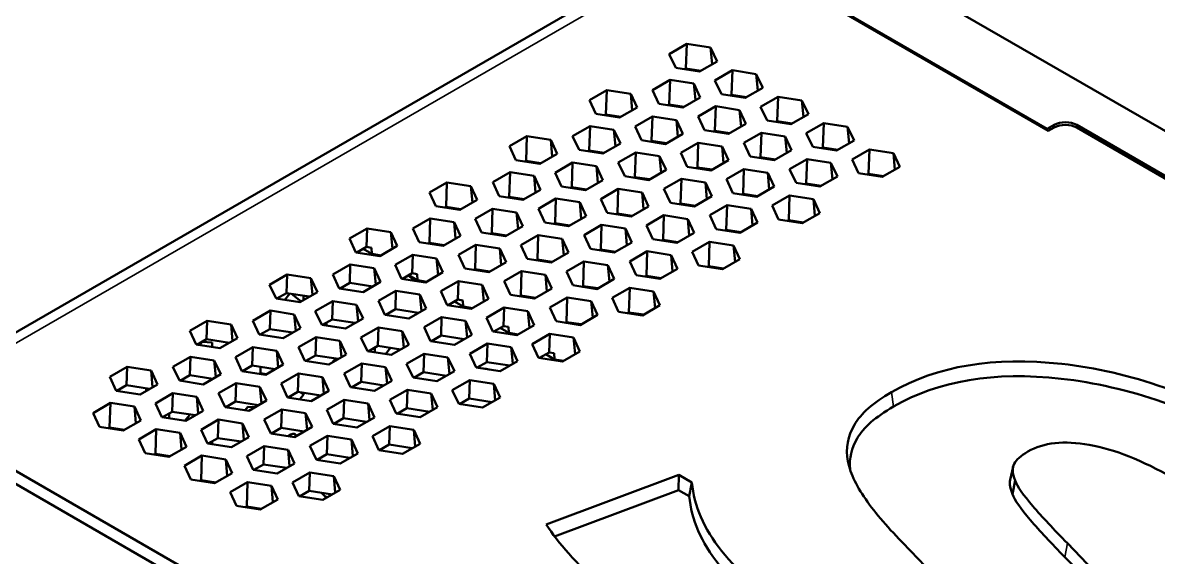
# Model space of a CAD drawing. Header units: millimetres. Extents: x 29 to 1149, y -40 to 354.
# Drawn here: x 285.8 to 356.1, y 276 to 309.1 of the extents above; entities that cross this region are included whole.
import ezdxf

# ---------------------------------------------------------------- set-up
doc = ezdxf.new("R2010")
doc.units = ezdxf.units.MM
doc.header["$LTSCALE"] = 1.2
doc.layers.add('외형선(ISO)', color=7, linetype='Continuous', lineweight=50)
doc.layers.add('좁은 외형선(ISO)', color=7, linetype='Continuous', lineweight=35)

msp = doc.modelspace()

# ---------------------------------------------------------------- linework, layer by layer
at = {"layer": '외형선(ISO)', "color": 7}
for p, q in [((327.9933, 318.8915), (416.3816, 267.8604)), ((324.4577, 316.8502), (349.2065, 302.5615)), ((270.071, 281.1455), (327.6999, 314.4179)), ((349.2769, 302.4389), (328.7, 314.3189)), ((325.8079, 307.199), (326.8898, 307.8237)), ((326.8898, 307.8237), (326.8375, 306.3033)), ((326.8898, 307.8237), (328.3677, 307.595)), ((328.3677, 307.595), (328.7637, 306.7418)), ((328.3677, 307.595), (328.4623, 306.5678)), ((326.2039, 306.3458), (325.8079, 307.199)), ((328.7637, 306.7418), (327.6818, 306.1172)), ((327.6818, 306.1172), (326.2039, 306.3458)), ((326.8375, 306.3033), (326.7616, 306.2595)), ((327.7577, 306.161), (326.8375, 306.3033)), ((328.6364, 305.566), (329.7182, 306.1907)), ((329.7182, 306.1907), (329.666, 304.6704)), ((329.7182, 306.1907), (331.1961, 305.962)), ((331.1961, 305.962), (331.5921, 305.1088)), ((331.1961, 305.962), (331.2908, 304.9348)), ((324.7727, 304.9683), (325.8546, 305.5929)), ((325.8546, 305.5929), (325.8023, 304.0726)), ((325.8546, 305.5929), (327.3324, 305.3643)), ((327.3324, 305.3643), (327.7284, 304.5111)), ((327.3324, 305.3643), (327.4271, 304.3371)), ((329.0324, 304.7128), (328.6364, 305.566)), ((320.8582, 304.3413), (321.9401, 304.9659)), ((321.9401, 304.9659), (321.8878, 303.4456)), ((321.9401, 304.9659), (323.418, 304.7373)), ((323.418, 304.7373), (323.814, 303.884)), ((323.418, 304.7373), (323.5126, 303.71)), ((325.1687, 304.1151), (324.7727, 304.9683)), ((327.7284, 304.5111), (326.6466, 303.8864)), ((330.5103, 304.4842), (329.0324, 304.7128)), ((329.666, 304.6704), (329.59, 304.6265)), ((330.5862, 304.528), (329.666, 304.6704)), ((331.5921, 305.1088), (330.5103, 304.4842)), ((331.4648, 303.9331), (332.5467, 304.5577)), ((332.5467, 304.5577), (332.4944, 303.0374)), ((332.5467, 304.5577), (334.0246, 304.3291)), ((321.2542, 303.488), (320.8582, 304.3413)), ((323.814, 303.884), (322.7321, 303.2594)), ((326.6466, 303.8864), (325.1687, 304.1151)), ((325.8023, 304.0726), (325.7263, 304.0288)), ((326.7225, 303.9303), (325.8023, 304.0726)), ((326.5642, 303.8992), (326.5636, 303.9548)), ((327.6011, 303.3353), (328.683, 303.96)), ((328.683, 303.96), (328.6307, 302.4396)), ((328.683, 303.96), (330.1609, 303.7313)), ((331.8608, 303.0798), (331.4648, 303.9331)), ((334.0246, 304.3291), (334.4206, 303.4758)), ((334.0246, 304.3291), (334.1192, 303.3018)), ((322.7321, 303.2594), (321.2542, 303.488)), ((321.8878, 303.4456), (321.8119, 303.4018)), ((322.808, 303.3032), (321.8878, 303.4456)), ((323.6867, 302.7083), (324.7685, 303.3329)), ((324.7685, 303.3329), (324.7162, 301.8126)), ((324.7685, 303.3329), (326.2464, 303.1043)), ((326.2464, 303.1043), (326.6424, 302.251)), ((326.2464, 303.1043), (326.3411, 302.0771)), ((327.9971, 302.4821), (327.6011, 303.3353)), ((330.1609, 303.7313), (330.5569, 302.8781)), ((330.1609, 303.7313), (330.2555, 302.7041)), ((333.3387, 302.8512), (331.8608, 303.0798)), ((334.4206, 303.4758), (333.3387, 302.8512)), ((319.823, 302.1106), (320.9048, 302.7352)), ((320.9048, 302.7352), (320.8525, 301.2149)), ((320.9048, 302.7352), (322.3827, 302.5066)), ((322.3827, 302.5066), (322.7787, 301.6533)), ((322.3827, 302.5066), (322.4774, 301.4793)), ((324.0827, 301.855), (323.6867, 302.7083)), ((329.475, 302.2535), (327.9971, 302.4821)), ((328.6307, 302.4396), (328.5548, 302.3958)), ((329.5509, 302.2973), (328.6307, 302.4396)), ((330.5569, 302.8781), (329.475, 302.2535)), ((332.4944, 303.0374), (332.4185, 302.9935)), ((333.4146, 302.895), (332.4944, 303.0374)), ((334.2933, 302.3001), (335.3751, 302.9247)), ((335.3751, 302.9247), (335.3228, 301.4044)), ((335.3751, 302.9247), (336.853, 302.6961)), ((336.853, 302.6961), (337.249, 301.8428)), ((336.853, 302.6961), (336.9477, 301.6688)), ((349.6307, 302.8065), (349.2065, 302.5615)), ((349.2065, 302.4796), (349.2065, 302.5615)), ((349.2769, 302.4389), (349.6304, 302.643)), ((351.0446, 302.643), (388.3801, 281.0876)), ((388.5216, 281.1693), (351.0449, 302.8065)), ((315.9085, 301.4835), (316.9904, 302.1081)), ((316.9904, 302.1081), (316.9381, 300.5878)), ((316.9904, 302.1081), (318.4682, 301.8795)), ((318.4682, 301.8795), (318.8642, 301.0263)), ((318.4682, 301.8795), (318.5629, 300.8523)), ((320.219, 301.2573), (319.823, 302.1106)), ((325.5605, 301.6264), (324.0827, 301.855)), ((324.7162, 301.8126), (324.6403, 301.7688)), ((325.6364, 301.6702), (324.7162, 301.8126)), ((325.2019, 301.6819), (325.2014, 301.7375)), ((326.6424, 302.251), (325.5605, 301.6264)), ((326.5151, 301.0753), (327.597, 301.6999)), ((327.597, 301.6999), (327.5447, 300.1796)), ((327.597, 301.6999), (329.0748, 301.4713)), ((330.4296, 301.7023), (331.5114, 302.327)), ((330.8256, 300.8491), (330.4296, 301.7023)), ((331.5114, 302.327), (331.4591, 300.8067)), ((331.5114, 302.327), (332.9893, 302.0983)), ((332.9893, 302.0983), (333.3853, 301.2451)), ((332.9893, 302.0983), (333.084, 301.0711)), ((334.6893, 301.4468), (334.2933, 302.3001)), ((337.249, 301.8428), (336.1671, 301.2182)), ((316.3045, 300.6303), (315.9085, 301.4835)), ((318.8642, 301.0263), (317.7824, 300.4017)), ((321.6968, 301.0287), (320.219, 301.2573)), ((320.8525, 301.2149), (320.7766, 301.171)), ((321.7727, 301.0725), (320.8525, 301.2149)), ((322.7787, 301.6533), (321.6968, 301.0287)), ((322.6514, 300.4776), (323.7333, 301.1022)), ((323.7333, 301.1022), (323.681, 299.5819)), ((323.7333, 301.1022), (325.2111, 300.8736)), ((326.9111, 300.2221), (326.5151, 301.0753)), ((329.0748, 301.4713), (329.4708, 300.6181)), ((329.0748, 301.4713), (329.1695, 300.4441)), ((333.3853, 301.2451), (332.3034, 300.6205)), ((336.1671, 301.2182), (334.6893, 301.4468)), ((335.3228, 301.4044), (335.2469, 301.3606)), ((336.243, 301.262), (335.3228, 301.4044)), ((337.1217, 300.6671), (338.2036, 301.2917)), ((338.2036, 301.2917), (338.1513, 299.7714)), ((338.2036, 301.2917), (339.6814, 301.0631)), ((339.6814, 301.0631), (340.0774, 300.2098)), ((339.6814, 301.0631), (339.7761, 300.0359)), ((317.7824, 300.4017), (316.3045, 300.6303)), ((316.9381, 300.5878), (316.8622, 300.544)), ((317.8583, 300.4455), (316.9381, 300.5878)), ((317.3075, 300.5307), (317.3075, 300.4751)), ((318.7369, 299.8505), (319.8188, 300.4752)), ((319.8188, 300.4752), (319.7665, 298.9548)), ((319.8188, 300.4752), (321.2967, 300.2465)), ((323.0474, 299.6243), (322.6514, 300.4776)), ((325.2111, 300.8736), (325.6071, 300.0203)), ((325.2111, 300.8736), (325.3058, 299.8463)), ((329.4708, 300.6181), (328.389, 299.9934)), ((332.3034, 300.6205), (330.8256, 300.8491)), ((331.4591, 300.8067), (331.3832, 300.7628)), ((332.3793, 300.6643), (331.4591, 300.8067)), ((332.2151, 300.6341), (332.2157, 300.6896)), ((333.258, 300.0694), (334.3399, 300.694)), ((334.3399, 300.694), (334.2876, 299.1737)), ((334.3399, 300.694), (335.8177, 300.4654)), ((335.8177, 300.4654), (336.2137, 299.6121)), ((335.8177, 300.4654), (335.9124, 299.4381)), ((337.5177, 299.8138), (337.1217, 300.6671)), ((314.8732, 299.2528), (315.9551, 299.8774)), ((315.9551, 299.8774), (315.9028, 298.3571)), ((315.9551, 299.8774), (317.433, 299.6488)), ((317.433, 299.6488), (317.829, 298.7956)), ((317.433, 299.6488), (317.5276, 298.6216)), ((319.1329, 298.9973), (318.7369, 299.8505)), ((321.2967, 300.2465), (321.6927, 299.3933)), ((321.2967, 300.2465), (321.3913, 299.2193)), ((324.5253, 299.3957), (323.0474, 299.6243)), ((323.681, 299.5819), (323.6051, 299.5381)), ((324.6012, 299.4395), (323.681, 299.5819)), ((325.6071, 300.0203), (324.5253, 299.3957)), ((328.389, 299.9934), (326.9111, 300.2221)), ((327.5447, 300.1796), (327.4688, 300.1358)), ((328.4649, 300.0373), (327.5447, 300.1796)), ((329.3435, 299.4423), (330.4254, 300.0669)), ((330.4254, 300.0669), (330.3731, 298.5466)), ((330.4254, 300.0669), (331.9033, 299.8383)), ((331.9033, 299.8383), (332.2993, 298.9851)), ((331.9033, 299.8383), (331.9979, 298.8111)), ((333.654, 299.2161), (333.258, 300.0694)), ((336.2137, 299.6121), (335.1319, 298.9875)), ((338.9956, 299.5852), (337.5177, 299.8138)), ((338.1513, 299.7714), (338.0754, 299.7276)), ((339.0715, 299.629), (338.1513, 299.7714)), ((340.0774, 300.2098), (338.9956, 299.5852)), ((310.9588, 298.6258), (312.0406, 299.2504)), ((312.0406, 299.2504), (311.9883, 297.7301)), ((312.0406, 299.2504), (313.5185, 299.0218)), ((313.5185, 299.0218), (313.9145, 298.1685)), ((313.5185, 299.0218), (313.6132, 297.9945)), ((315.2692, 298.3996), (314.8732, 299.2528)), ((320.6108, 298.7687), (319.1329, 298.9973)), ((319.7665, 298.9548), (319.6906, 298.911)), ((320.6867, 298.8125), (319.7665, 298.9548)), ((320.2935, 298.8177), (320.2935, 298.8733)), ((320.2935, 298.8615), (320.663, 298.7988)), ((321.6927, 299.3933), (320.6108, 298.7687)), ((325.4798, 298.8446), (326.5617, 299.4692)), ((326.5617, 299.4692), (326.5094, 297.9489)), ((326.5617, 299.4692), (328.0396, 299.2406)), ((328.0396, 299.2406), (328.4356, 298.3873)), ((328.0396, 299.2406), (328.1342, 298.2134)), ((329.7395, 298.5891), (329.3435, 299.4423)), ((332.2993, 298.9851), (331.2174, 298.3604)), ((335.1319, 298.9875), (333.654, 299.2161)), ((334.2876, 299.1737), (334.2117, 299.1298)), ((335.2078, 299.0313), (334.2876, 299.1737)), ((311.3548, 297.7725), (310.9588, 298.6258)), ((313.9145, 298.1685), (312.8326, 297.5439)), ((316.7471, 298.1709), (315.2692, 298.3996)), ((315.9028, 298.3571), (315.8269, 298.3133)), ((316.823, 298.2148), (315.9028, 298.3571)), ((317.829, 298.7956), (316.7471, 298.1709)), ((317.7017, 297.6198), (318.7835, 298.2444)), ((318.7835, 298.2444), (318.7313, 296.7241)), ((318.7835, 298.2444), (320.2614, 298.0158)), ((320.6318, 298.7808), (320.3968, 298.8018)), ((321.5654, 298.2176), (322.6472, 298.8422)), ((321.9614, 297.3643), (321.5654, 298.2176)), ((322.6472, 298.8422), (322.595, 297.3219)), ((322.6472, 298.8422), (324.1251, 298.6136)), ((324.1251, 298.6136), (324.5211, 297.7603)), ((324.1251, 298.6136), (324.2198, 297.5863)), ((325.8758, 297.9913), (325.4798, 298.8446)), ((328.4356, 298.3873), (327.3537, 297.7627)), ((331.2174, 298.3604), (329.7395, 298.5891)), ((330.3731, 298.5466), (330.2972, 298.5028)), ((331.2933, 298.4043), (330.3731, 298.5466)), ((332.172, 297.8093), (333.2539, 298.434)), ((333.2539, 298.434), (333.2016, 296.9136)), ((333.2539, 298.434), (334.7317, 298.2053)), ((334.7317, 298.2053), (335.1277, 297.3521)), ((334.7317, 298.2053), (334.8264, 297.1781)), ((312.8326, 297.5439), (311.3548, 297.7725)), ((311.9883, 297.7301), (311.9124, 297.6863)), ((312.9086, 297.5877), (311.9883, 297.7301)), ((313.7872, 296.9928), (314.8691, 297.6174)), ((314.8691, 297.6174), (314.8168, 296.0971)), ((314.8691, 297.6174), (316.347, 297.3888)), ((318.0977, 296.7666), (317.7017, 297.6198)), ((320.2614, 298.0158), (320.6574, 297.1626)), ((320.2614, 298.0158), (320.3561, 296.9886)), ((324.5211, 297.7603), (323.4392, 297.1357)), ((327.3537, 297.7627), (325.8758, 297.9913)), ((326.5094, 297.9489), (326.4335, 297.9051)), ((327.4296, 297.8065), (326.5094, 297.9489)), ((326.6286, 297.8749), (326.628, 297.9306)), ((328.3083, 297.2116), (329.3902, 297.8362)), ((329.3902, 297.8362), (329.3379, 296.3159)), ((329.3902, 297.8362), (330.868, 297.6076)), ((330.868, 297.6076), (331.264, 296.7544)), ((330.868, 297.6076), (330.9627, 296.5804)), ((332.568, 296.9561), (332.172, 297.8093)), ((309.9235, 296.3951), (311.0054, 297.0197)), ((311.0054, 297.0197), (310.9531, 295.4994)), ((311.0054, 297.0197), (312.4833, 296.7911)), ((312.4833, 296.7911), (312.8793, 295.9378)), ((312.4833, 296.7911), (312.5779, 295.7638)), ((314.1832, 296.1395), (313.7872, 296.9928)), ((316.347, 297.3888), (316.743, 296.5355)), ((316.347, 297.3888), (316.4416, 296.3616)), ((319.5756, 296.538), (318.0977, 296.7666)), ((320.6574, 297.1626), (319.5756, 296.538)), ((323.4392, 297.1357), (321.9614, 297.3643)), ((322.595, 297.3219), (322.519, 297.278)), ((323.5152, 297.1795), (322.595, 297.3219)), ((322.7785, 297.2935), (322.7388, 297.244)), ((324.3938, 296.5846), (325.4757, 297.2092)), ((325.4757, 297.2092), (325.4234, 295.6889)), ((325.4757, 297.2092), (326.9536, 296.9806)), ((326.9536, 296.9806), (327.3496, 296.1273)), ((326.9536, 296.9806), (327.0482, 295.9533)), ((328.7043, 296.3584), (328.3083, 297.2116)), ((331.264, 296.7544), (330.1822, 296.1297)), ((334.0459, 296.7275), (332.568, 296.9561)), ((333.2016, 296.9136), (333.1256, 296.8698)), ((334.1218, 296.7713), (333.2016, 296.9136)), ((335.1277, 297.3521), (334.0459, 296.7275)), ((306.009, 295.768), (307.0909, 296.3926)), ((307.0909, 296.3926), (307.0517, 295.2524)), ((307.0909, 296.3926), (308.5688, 296.164)), ((308.5688, 296.164), (308.9648, 295.3108)), ((308.5688, 296.164), (308.6634, 295.1368)), ((310.3195, 295.5418), (309.9235, 296.3951)), ((315.6611, 295.9109), (314.1832, 296.1395)), ((314.8168, 296.0971), (314.7409, 296.0533)), ((315.737, 295.9547), (314.8168, 296.0971)), ((316.743, 296.5355), (315.6611, 295.9109)), ((318.7313, 296.7241), (318.6553, 296.6803)), ((319.6515, 296.5818), (318.7313, 296.7241)), ((319.3382, 296.5747), (319.3779, 296.6241)), ((320.5301, 295.9868), (321.612, 296.6115)), ((321.612, 296.6115), (321.5597, 295.0911)), ((321.612, 296.6115), (323.0899, 296.3828)), ((323.0899, 296.3828), (323.4859, 295.5296)), ((323.0899, 296.3828), (323.1845, 295.3556)), ((324.7898, 295.7313), (324.3938, 296.5846)), ((327.3496, 296.1273), (326.2677, 295.5027)), ((330.1822, 296.1297), (328.7043, 296.3584)), ((329.3379, 296.3159), (329.2619, 296.2721)), ((330.2581, 296.1736), (329.3379, 296.3159)), ((306.405, 294.9148), (306.009, 295.768)), ((311.7974, 295.3132), (310.3195, 295.5418)), ((310.9531, 295.4994), (310.8772, 295.4555)), ((311.8733, 295.357), (310.9531, 295.4994)), ((312.8793, 295.9378), (311.7974, 295.3132)), ((312.752, 294.7621), (313.8338, 295.3867)), ((313.8338, 295.3867), (313.7815, 293.8664)), ((313.8338, 295.3867), (315.3117, 295.1581)), ((315.6503, 295.9682), (315.6105, 295.9187)), ((316.6157, 295.3598), (317.6975, 295.9844)), ((317.0117, 294.5066), (316.6157, 295.3598)), ((317.6975, 295.9844), (317.6452, 294.4641)), ((317.6975, 295.9844), (319.1754, 295.7558)), ((319.1754, 295.7558), (319.5714, 294.9026)), ((319.1754, 295.7558), (319.27, 294.7286)), ((320.9261, 295.1336), (320.5301, 295.9868)), ((323.4859, 295.5296), (322.404, 294.905)), ((326.2677, 295.5027), (324.7898, 295.7313)), ((325.4234, 295.6889), (325.3475, 295.6451)), ((326.3436, 295.5465), (325.4234, 295.6889)), ((327.2223, 294.9516), (328.3041, 295.5762)), ((328.3041, 295.5762), (328.2518, 294.0559)), ((328.3041, 295.5762), (329.782, 295.3476)), ((329.782, 295.3476), (330.178, 294.4943)), ((329.782, 295.3476), (329.8767, 294.3204)), ((307.8829, 294.6861), (306.405, 294.9148)), ((306.4538, 294.9072), (307.0517, 295.2524)), ((306.8417, 295.1311), (307.3819, 294.8192)), ((307.0517, 295.2524), (307.3593, 295.2048)), ((307.3593, 295.2048), (307.3819, 294.8192)), ((307.9588, 294.73), (307.3819, 294.8192)), ((307.5657, 294.7352), (307.5657, 294.7908)), ((308.9648, 295.3108), (307.8829, 294.6861)), ((308.8375, 294.135), (309.9194, 294.7597)), ((309.9194, 294.7597), (309.8801, 293.6194)), ((309.9194, 294.7597), (311.3972, 294.531)), ((313.148, 293.9088), (312.752, 294.7621)), ((315.3117, 295.1581), (315.7077, 294.3048)), ((315.3117, 295.1581), (315.4063, 294.1308)), ((319.5714, 294.9026), (318.4895, 294.2779)), ((322.404, 294.905), (320.9261, 295.1336)), ((321.5597, 295.0911), (321.4838, 295.0473)), ((322.4799, 294.9488), (321.5597, 295.0911)), ((322.0035, 294.9669), (322.0794, 295.0107)), ((323.3586, 294.3539), (324.4404, 294.9785)), ((324.4404, 294.9785), (324.3881, 293.4582)), ((324.4404, 294.9785), (325.9183, 294.7499)), ((325.9183, 294.7499), (326.3143, 293.8966)), ((325.9183, 294.7499), (326.013, 293.7226)), ((327.6183, 294.0983), (327.2223, 294.9516)), ((304.9738, 293.5373), (306.0557, 294.1619)), ((306.0557, 294.1619), (306.0164, 293.0217)), ((306.0557, 294.1619), (307.5335, 293.9333)), ((307.5335, 293.9333), (307.9295, 293.0801)), ((307.5335, 293.9333), (307.6282, 292.9061)), ((309.2335, 293.2818), (308.8375, 294.135)), ((311.3972, 294.531), (311.7932, 293.6778)), ((311.3972, 294.531), (311.4919, 293.5038)), ((315.7077, 294.3048), (314.6258, 293.6802)), ((318.4895, 294.2779), (317.0117, 294.5066)), ((317.6452, 294.4641), (317.5693, 294.4203)), ((318.5654, 294.3218), (317.6452, 294.4641)), ((319.4441, 293.7268), (320.526, 294.3514)), ((320.526, 294.3514), (320.4737, 292.8311)), ((320.526, 294.3514), (322.0038, 294.1228)), ((322.0038, 294.1228), (322.3998, 293.2696)), ((322.0038, 294.1228), (322.0985, 293.0956)), ((323.7546, 293.5006), (323.3586, 294.3539)), ((329.0961, 293.8697), (327.6183, 294.0983)), ((328.2518, 294.0559), (328.1759, 294.0121)), ((329.172, 293.9135), (328.2518, 294.0559)), ((330.178, 294.4943), (329.0961, 293.8697)), ((301.0593, 292.9103), (302.1412, 293.5349)), ((302.1412, 293.5349), (302.102, 292.3947)), ((302.1412, 293.5349), (303.6191, 293.3063)), ((303.6191, 293.3063), (304.0151, 292.453)), ((303.6191, 293.3063), (303.7137, 292.279)), ((305.3698, 292.6841), (304.9738, 293.5373)), ((310.7114, 293.0532), (309.2335, 293.2818)), ((309.2823, 293.2742), (309.8801, 293.6194)), ((309.6373, 293.4792), (310.0449, 293.1563)), ((309.6701, 293.4982), (310.2104, 293.1862)), ((309.8801, 293.6194), (310.1877, 293.5718)), ((310.1877, 293.5718), (310.2104, 293.1862)), ((311.7932, 293.6778), (310.7114, 293.0532)), ((314.6258, 293.6802), (313.148, 293.9088)), ((313.7815, 293.8664), (313.7056, 293.8226)), ((314.7017, 293.724), (313.7815, 293.8664)), ((315.5804, 293.1291), (316.6623, 293.7537)), ((316.6623, 293.7537), (316.61, 292.2334)), ((316.6623, 293.7537), (318.1401, 293.5251)), ((318.1401, 293.5251), (318.5361, 292.6718)), ((318.1401, 293.5251), (318.2348, 292.4979)), ((319.8401, 292.8736), (319.4441, 293.7268)), ((322.3998, 293.2696), (321.318, 292.6449)), ((325.2324, 293.272), (323.7546, 293.5006)), ((324.3881, 293.4582), (324.3122, 293.4143)), ((325.3083, 293.3158), (324.3881, 293.4582)), ((326.3143, 293.8966), (325.2324, 293.272)), ((301.4553, 292.057), (301.0593, 292.9103)), ((306.8477, 292.4554), (305.3698, 292.6841)), ((305.4186, 292.6765), (306.0164, 293.0217)), ((305.4317, 292.6841), (305.4248, 292.6755)), ((306.0164, 293.0217), (307.4455, 292.8006)), ((307.9295, 293.0801), (306.8477, 292.4554)), ((307.8022, 291.9043), (308.8841, 292.5289)), ((308.8841, 292.5289), (308.8449, 291.3887)), ((308.8841, 292.5289), (310.362, 292.3003)), ((310.7873, 293.097), (310.2104, 293.1862)), ((310.2365, 293.1822), (310.2365, 293.1266)), ((311.6659, 292.502), (312.7478, 293.1267)), ((312.7478, 293.1267), (312.7086, 291.9864)), ((312.7478, 293.1267), (314.2257, 292.898)), ((314.2257, 292.898), (314.6217, 292.0448)), ((314.2257, 292.898), (314.3203, 291.8708)), ((315.9764, 292.2758), (315.5804, 293.1291)), ((318.5361, 292.6718), (317.4543, 292.0472)), ((321.318, 292.6449), (319.8401, 292.8736)), ((320.4737, 292.8311), (320.3978, 292.7873)), ((321.3939, 292.6888), (320.4737, 292.8311)), ((322.2725, 292.0938), (323.3544, 292.7185)), ((323.3544, 292.7185), (323.3021, 291.1981)), ((323.3544, 292.7185), (324.8323, 292.4898)), ((302.9332, 291.8284), (301.4553, 292.057)), ((301.5041, 292.0495), (302.102, 292.3947)), ((301.9977, 291.9731), (302.3106, 292.3624)), ((302.102, 292.3947), (303.5311, 292.1736)), ((302.413, 292.3465), (303.0106, 291.8731)), ((304.0151, 292.453), (302.9332, 291.8284)), ((303.1654, 292.2301), (303.1654, 291.9625)), ((303.8878, 291.2773), (304.9696, 291.9019)), ((304.9696, 291.9019), (304.9304, 290.7617)), ((304.9696, 291.9019), (306.4475, 291.6733)), ((308.1982, 291.0511), (307.8022, 291.9043)), ((310.362, 292.3003), (310.758, 291.4471)), ((310.362, 292.3003), (310.4566, 291.2731)), ((312.0619, 291.6488), (311.6659, 292.502)), ((312.1107, 291.6413), (312.7086, 291.9864)), ((312.4986, 291.8652), (313.0388, 291.5532)), ((312.7086, 291.9864), (313.0162, 291.9388)), ((313.0162, 291.9388), (313.0388, 291.5532)), ((314.6217, 292.0448), (313.5398, 291.4202)), ((317.4543, 292.0472), (315.9764, 292.2758)), ((316.61, 292.2334), (316.5341, 292.1896)), ((317.5302, 292.091), (316.61, 292.2334)), ((317.0538, 292.1092), (317.1297, 292.153)), ((317.3665, 292.0608), (317.4424, 292.1046)), ((318.4088, 291.4961), (319.4907, 292.1207)), ((319.4907, 292.1207), (319.4384, 290.6004)), ((319.4907, 292.1207), (320.9686, 291.8921)), ((320.9686, 291.8921), (321.3646, 291.0389)), ((320.9686, 291.8921), (321.0632, 290.8649)), ((322.6685, 291.2406), (322.2725, 292.0938)), ((324.8323, 292.4898), (325.2283, 291.6366)), ((324.8323, 292.4898), (324.9269, 291.4626)), ((300.0241, 290.6796), (301.1059, 291.3042)), ((301.1059, 291.3042), (301.0667, 290.1639)), ((301.1059, 291.3042), (302.5838, 291.0756)), ((304.2838, 290.424), (303.8878, 291.2773)), ((306.4475, 291.6733), (306.8435, 290.82)), ((306.4475, 291.6733), (306.5422, 290.646)), ((308.247, 291.0435), (308.8449, 291.3887)), ((308.8449, 291.3887), (310.274, 291.1676)), ((310.758, 291.4471), (309.6761, 290.8224)), ((313.5398, 291.4202), (312.0619, 291.6488)), ((313.6157, 291.464), (313.0388, 291.5532)), ((314.4944, 290.8691), (315.5762, 291.4937)), ((315.5762, 291.4937), (315.537, 290.3535)), ((315.5762, 291.4937), (317.0541, 291.2651)), ((317.0541, 291.2651), (317.4501, 290.4118)), ((317.0541, 291.2651), (317.1488, 290.2378)), ((318.8048, 290.6429), (318.4088, 291.4961)), ((324.1464, 291.012), (322.6685, 291.2406)), ((323.3021, 291.1981), (323.2262, 291.1543)), ((324.2223, 291.0558), (323.3021, 291.1981)), ((325.2283, 291.6366), (324.1464, 291.012)), ((296.1096, 290.0525), (297.1915, 290.6771)), ((297.1915, 290.6771), (297.1523, 289.5369)), ((297.1915, 290.6771), (298.6693, 290.4485)), ((298.6693, 290.4485), (299.0653, 289.5953)), ((298.6693, 290.4485), (298.764, 289.4213)), ((300.4201, 289.8263), (300.0241, 290.6796)), ((302.5838, 291.0756), (302.9798, 290.2223)), ((302.5838, 291.0756), (302.6785, 290.0483)), ((305.7616, 290.1954), (304.2838, 290.424)), ((304.3325, 290.4165), (304.9304, 290.7617)), ((304.5796, 290.5591), (304.5796, 290.3783)), ((304.9304, 290.7617), (306.3595, 290.5406)), ((306.8435, 290.82), (305.7616, 290.1954)), ((309.6761, 290.8224), (308.1982, 291.0511)), ((310.6307, 290.2713), (311.7125, 290.896)), ((311.7125, 290.896), (311.6733, 289.7557)), ((311.7125, 290.896), (313.1904, 290.6673)), ((313.1904, 290.6673), (313.5864, 289.8141)), ((313.1904, 290.6673), (313.2851, 289.6401)), ((314.8904, 290.0158), (314.4944, 290.8691)), ((317.4501, 290.4118), (316.3682, 289.7872)), ((320.2827, 290.4142), (318.8048, 290.6429)), ((319.4384, 290.6004), (319.3625, 290.5566)), ((320.3586, 290.4581), (319.4384, 290.6004)), ((321.3646, 291.0389), (320.2827, 290.4142)), ((296.5056, 289.1993), (296.1096, 290.0525)), ((301.8979, 289.5977), (300.4201, 289.8263)), ((300.4689, 289.8188), (301.0667, 290.1639)), ((301.0667, 290.1639), (302.4958, 289.9429)), ((302.9798, 290.2223), (301.8979, 289.5977)), ((306.7162, 289.6443), (307.7981, 290.2689)), ((307.7981, 290.2689), (307.7589, 289.1287)), ((307.7981, 290.2689), (309.276, 290.0403)), ((309.276, 290.0403), (309.672, 289.187)), ((309.276, 290.0403), (309.3706, 289.0131)), ((311.0267, 289.4181), (310.6307, 290.2713)), ((311.0755, 289.4105), (311.6733, 289.7557)), ((311.6733, 289.7557), (313.1024, 289.5346)), ((313.5864, 289.8141), (312.5045, 289.1895)), ((316.3682, 289.7872), (314.8904, 290.0158)), ((314.9392, 290.0083), (315.537, 290.3535)), ((315.327, 290.2322), (315.8673, 289.9203)), ((315.537, 290.3535), (315.8446, 290.3059)), ((315.8446, 290.3059), (315.8673, 289.9203)), ((316.4442, 289.831), (315.8673, 289.9203)), ((317.3228, 289.2361), (318.4047, 289.8607)), ((318.4047, 289.8607), (318.3655, 288.7205)), ((318.4047, 289.8607), (319.8826, 289.6321)), ((297.9835, 288.9706), (296.5056, 289.1993)), ((296.5544, 289.1917), (297.1523, 289.5369)), ((296.7109, 289.1675), (296.8803, 289.3782)), ((296.8803, 289.3782), (297.5086, 289.3221)), ((297.1523, 289.5369), (298.5813, 289.3158)), ((297.5086, 289.3221), (297.5086, 289.0441)), ((299.0653, 289.5953), (297.9835, 288.9706)), ((298.938, 288.4195), (300.0199, 289.0442)), ((300.0199, 289.0442), (299.9807, 287.9039)), ((300.0199, 289.0442), (301.4978, 288.8155)), ((302.8525, 289.0466), (303.9344, 289.6712)), ((303.2485, 288.1933), (302.8525, 289.0466)), ((303.9344, 289.6712), (303.8952, 288.531)), ((303.9344, 289.6712), (305.4123, 289.4426)), ((305.4123, 289.4426), (305.8083, 288.5893)), ((305.4123, 289.4426), (305.5069, 288.4153)), ((307.1122, 288.791), (306.7162, 289.6443)), ((307.161, 288.7835), (307.7589, 289.1287)), ((307.5657, 288.7209), (307.5657, 289.0171)), ((307.7589, 289.1287), (309.1879, 288.9076)), ((308.5396, 289.0079), (308.2267, 288.6186)), ((309.672, 289.187), (308.5901, 288.5624)), ((312.5045, 289.1895), (311.0267, 289.4181)), ((312.992, 289.5352), (313.0146, 289.5482)), ((313.4591, 288.6383), (314.541, 289.263)), ((314.541, 289.263), (314.5018, 288.1227)), ((314.541, 289.263), (316.0189, 289.0344)), ((316.0189, 289.0344), (316.4149, 288.1811)), ((316.0189, 289.0344), (316.1135, 288.0071)), ((317.7188, 288.3828), (317.3228, 289.2361)), ((319.8826, 289.6321), (320.2786, 288.7788)), ((319.8826, 289.6321), (319.9772, 288.6048)), ((295.0743, 287.8218), (296.1562, 288.4464)), ((296.1562, 288.4464), (296.117, 287.3062)), ((296.1562, 288.4464), (297.6341, 288.2178)), ((299.334, 287.5663), (298.938, 288.4195)), ((301.4978, 288.8155), (301.8938, 287.9623)), ((301.4978, 288.8155), (301.5924, 287.7883)), ((303.2973, 288.1858), (303.8952, 288.531)), ((303.8952, 288.531), (305.3242, 288.3099)), ((305.8083, 288.5893), (304.7264, 287.9647)), ((304.9356, 288.0855), (305.139, 288.3385)), ((305.2414, 288.3227), (305.2857, 288.2876)), ((308.5901, 288.5624), (307.1122, 288.791)), ((309.5446, 288.0113), (310.6265, 288.6359)), ((310.6265, 288.6359), (310.5873, 287.4957)), ((310.6265, 288.6359), (312.1044, 288.4073)), ((312.1044, 288.4073), (312.5004, 287.5541)), ((312.1044, 288.4073), (312.199, 287.3801)), ((313.8551, 287.7851), (313.4591, 288.6383)), ((319.1967, 288.1542), (317.7188, 288.3828)), ((317.7676, 288.3753), (318.3655, 288.7205)), ((318.1554, 288.5992), (318.6957, 288.2873)), ((318.3655, 288.7205), (318.6731, 288.6729)), ((318.6731, 288.6729), (318.6957, 288.2873)), ((320.2786, 288.7788), (319.1967, 288.1542)), ((291.1599, 287.1948), (292.2418, 287.8194)), ((292.2418, 287.8194), (292.2025, 286.6791)), ((292.2418, 287.8194), (293.7196, 287.5908)), ((295.4703, 286.9686), (295.0743, 287.8218)), ((297.6341, 288.2178), (298.0301, 287.3646)), ((297.6341, 288.2178), (297.7287, 287.1906)), ((299.3828, 287.5587), (299.9807, 287.9039)), ((299.9807, 287.9039), (301.4098, 287.6828)), ((300.4946, 287.3867), (300.4946, 287.8244)), ((301.8938, 287.9623), (300.8119, 287.3377)), ((304.7264, 287.9647), (303.2485, 288.1933)), ((305.681, 287.4136), (306.7628, 288.0382)), ((306.7628, 288.0382), (306.7236, 286.898)), ((306.7628, 288.0382), (308.2407, 287.8096)), ((308.2407, 287.8096), (308.6367, 286.9563)), ((308.2407, 287.8096), (308.3353, 286.7823)), ((309.9407, 287.1581), (309.5446, 288.0113)), ((315.333, 287.5565), (313.8551, 287.7851)), ((313.9039, 287.7776), (314.5018, 288.1227)), ((314.5018, 288.1227), (315.9309, 287.9017)), ((316.4149, 288.1811), (315.333, 287.5565)), ((319.2726, 288.198), (318.6957, 288.2873)), ((291.5559, 286.3415), (291.1599, 287.1948)), ((293.7196, 287.5908), (294.1156, 286.7375)), ((293.7196, 287.5908), (293.8143, 286.5635)), ((296.9482, 286.7399), (295.4703, 286.9686)), ((295.5191, 286.961), (296.117, 287.3062)), ((296.117, 287.3062), (297.5461, 287.0851)), ((298.0301, 287.3646), (296.9482, 286.7399)), ((300.8119, 287.3377), (299.334, 287.5663)), ((300.4946, 287.4305), (300.8641, 287.3678)), ((300.8329, 287.3498), (300.5979, 287.3708)), ((301.7665, 286.7865), (302.8484, 287.4112)), ((302.8484, 287.4112), (302.8091, 286.2709)), ((302.8484, 287.4112), (304.3262, 287.1825)), ((304.3262, 287.1825), (304.7222, 286.3293)), ((304.3262, 287.1825), (304.4209, 286.1553)), ((306.077, 286.5603), (305.681, 287.4136)), ((306.1257, 286.5528), (306.7236, 286.898)), ((306.7236, 286.898), (308.1527, 286.6769)), ((308.6367, 286.9563), (307.5548, 286.3317)), ((311.4185, 286.9294), (309.9407, 287.1581)), ((309.9894, 287.1505), (310.5873, 287.4957)), ((310.5873, 287.4957), (312.0164, 287.2746)), ((312.5004, 287.5541), (311.4185, 286.9294)), ((312.3731, 286.3783), (313.455, 287.003)), ((313.455, 287.003), (313.4157, 285.8627)), ((313.455, 287.003), (314.9328, 286.7743)), ((293.0338, 286.1129), (291.5559, 286.3415)), ((291.6047, 286.334), (292.2025, 286.6791)), ((292.2025, 286.6791), (293.6316, 286.4581)), ((294.1156, 286.7375), (293.0338, 286.1129)), ((293.4236, 286.338), (293.4236, 286.4902)), ((297.9028, 286.1888), (298.9847, 286.8134)), ((298.9847, 286.8134), (298.9454, 285.6732)), ((298.9847, 286.8134), (300.4625, 286.5848)), ((300.4625, 286.5848), (300.8585, 285.7316)), ((300.4625, 286.5848), (300.5572, 285.5576)), ((302.1625, 285.9333), (301.7665, 286.7865)), ((302.2113, 285.9257), (302.8091, 286.2709)), ((302.8091, 286.2709), (304.2382, 286.0499)), ((302.9737, 286.2455), (303.1654, 286.0936)), ((303.1654, 286.2158), (303.1654, 286.0936)), ((304.7222, 286.3293), (303.6404, 285.7047)), ((307.5548, 286.3317), (306.077, 286.5603)), ((308.5094, 285.7806), (309.5913, 286.4052)), ((309.5913, 286.4052), (309.552, 285.265)), ((309.5913, 286.4052), (311.0691, 286.1766)), ((312.7691, 285.5251), (312.3731, 286.3783)), ((314.9328, 286.7743), (315.3288, 285.9211)), ((314.9328, 286.7743), (315.0275, 285.7471)), ((290.1246, 284.964), (291.2065, 285.5887)), ((291.2065, 285.5887), (291.1542, 284.0684)), ((291.2065, 285.5887), (292.6844, 285.36)), ((293.9883, 285.5618), (295.0702, 286.1864)), ((294.3843, 284.7085), (293.9883, 285.5618)), ((295.0702, 286.1864), (295.031, 285.0462)), ((295.0702, 286.1864), (296.5481, 285.9578)), ((296.5481, 285.9578), (296.9441, 285.1045)), ((296.5481, 285.9578), (296.6427, 284.9305)), ((298.2988, 285.3356), (297.9028, 286.1888)), ((298.3476, 285.328), (298.9454, 285.6732)), ((298.9454, 285.6732), (300.3745, 285.4521)), ((300.8585, 285.7316), (299.7767, 285.1069)), ((303.6404, 285.7047), (302.1625, 285.9333)), ((303.1654, 286.0936), (302.9399, 285.813)), ((304.5949, 285.1536), (305.6768, 285.7782)), ((305.6768, 285.7782), (305.6376, 284.6379)), ((305.6768, 285.7782), (307.1547, 285.5496)), ((307.1547, 285.5496), (307.5507, 284.6963)), ((307.1547, 285.5496), (307.2493, 284.5223)), ((308.9054, 284.9273), (308.5094, 285.7806)), ((311.0691, 286.1766), (311.4651, 285.3234)), ((311.0691, 286.1766), (311.1638, 285.1494)), ((314.247, 285.2965), (312.7691, 285.5251)), ((312.8179, 285.5175), (313.4157, 285.8627)), ((313.4157, 285.8627), (314.8448, 285.6416)), ((315.3288, 285.9211), (314.247, 285.2965)), ((290.5206, 284.1108), (290.1246, 284.964)), ((292.6844, 285.36), (293.0804, 284.5068)), ((292.6844, 285.36), (292.779, 284.3328)), ((294.4331, 284.701), (295.031, 285.0462)), ((294.8378, 284.6384), (294.8378, 284.9346)), ((295.031, 285.0462), (296.4601, 284.8251)), ((296.0944, 284.8395), (295.8116, 284.4877)), ((296.9441, 285.1045), (295.8622, 284.4799)), ((296.0282, 284.8919), (296.0944, 284.8395)), ((296.0944, 284.8817), (296.0944, 284.8395)), ((299.7767, 285.1069), (298.2988, 285.3356)), ((299.5393, 285.1437), (299.7087, 285.3544)), ((299.7087, 285.3544), (300.1387, 285.316)), ((300.7312, 284.5558), (301.8131, 285.1805)), ((301.8131, 285.1805), (301.7739, 284.0402)), ((301.8131, 285.1805), (303.291, 284.9518)), ((303.291, 284.9518), (303.687, 284.0986)), ((303.291, 284.9518), (303.3856, 283.9246)), ((304.9909, 284.3003), (304.5949, 285.1536)), ((310.3833, 284.6987), (308.9054, 284.9273)), ((308.9542, 284.9198), (309.552, 285.265)), ((309.552, 285.265), (310.9811, 285.0439)), ((311.4651, 285.3234), (310.3833, 284.6987)), ((291.9985, 283.8822), (290.5206, 284.1108)), ((293.0804, 284.5068), (291.9985, 283.8822)), ((295.8622, 284.4799), (294.3843, 284.7085)), ((296.8168, 283.9288), (297.8986, 284.5534)), ((297.8986, 284.5534), (297.8594, 283.4132)), ((297.8986, 284.5534), (299.3765, 284.3248)), ((299.3765, 284.3248), (299.7725, 283.4715)), ((299.3765, 284.3248), (299.4712, 283.2976)), ((301.1272, 283.7026), (300.7312, 284.5558)), ((303.687, 284.0986), (302.6051, 283.474)), ((306.4688, 284.0717), (304.9909, 284.3003)), ((305.0397, 284.2928), (305.6376, 284.6379)), ((305.6376, 284.6379), (307.0667, 284.4169)), ((307.5507, 284.6963), (306.4688, 284.0717)), ((307.4234, 283.5206), (308.5052, 284.1452)), ((308.5052, 284.1452), (308.466, 283.005)), ((308.5052, 284.1452), (309.9831, 283.9166)), ((291.1542, 284.0684), (291.0783, 284.0245)), ((292.0744, 283.926), (291.1542, 284.0684)), ((292.9531, 283.3311), (294.0349, 283.9557)), ((294.0349, 283.9557), (293.9826, 282.4354)), ((294.0349, 283.9557), (295.5128, 283.7271)), ((295.5128, 283.7271), (295.9088, 282.8738)), ((295.5128, 283.7271), (295.6075, 282.6998)), ((297.2128, 283.0755), (296.8168, 283.9288)), ((297.2615, 283.068), (297.8594, 283.4132)), ((297.8594, 283.4132), (299.2885, 283.1921)), ((299.7725, 283.4715), (298.6906, 282.8469)), ((302.6051, 283.474), (301.1272, 283.7026)), ((301.176, 283.695), (301.7739, 284.0402)), ((301.7739, 284.0402), (303.203, 283.8191)), ((302.2046, 283.5359), (302.3738, 283.6336)), ((303.5597, 282.9228), (304.6415, 283.5475)), ((304.6415, 283.5475), (304.6023, 282.4072)), ((304.6415, 283.5475), (306.1194, 283.3188)), ((307.8194, 282.6673), (307.4234, 283.5206)), ((309.9831, 283.9166), (310.3791, 283.0633)), ((309.9831, 283.9166), (310.0778, 282.8893)), ((354.1564, 241.6508), (282.7383, 282.8836)), ((293.3491, 282.4778), (292.9531, 283.3311)), ((295.9088, 282.8738), (294.8269, 282.2492)), ((298.6906, 282.8469), (297.2128, 283.0755)), ((297.5086, 283.2106), (297.5086, 283.0298)), ((299.6452, 282.2958), (300.7271, 282.9204)), ((300.7271, 282.9204), (300.6879, 281.7802)), ((300.7271, 282.9204), (302.2049, 282.6918)), ((302.2049, 282.6918), (302.6009, 281.8386)), ((302.2049, 282.6918), (302.2996, 281.6646)), ((303.9557, 282.0696), (303.5597, 282.9228)), ((306.1194, 283.3188), (306.5154, 282.4656)), ((306.1194, 283.3188), (306.2141, 282.2916)), ((307.8682, 282.6598), (308.466, 283.005)), ((308.466, 283.005), (309.8951, 282.7839)), ((310.3791, 283.0633), (309.2972, 282.4387)), ((282.7383, 282.0671), (353.4493, 241.2425)), ((294.8269, 282.2492), (293.3491, 282.4778)), ((293.9826, 282.4354), (293.9067, 282.3915)), ((294.9028, 282.293), (293.9826, 282.4354)), ((295.7815, 281.6981), (296.8634, 282.3227)), ((296.8634, 282.3227), (296.8111, 280.8024)), ((296.8634, 282.3227), (298.3412, 282.0941)), ((298.3412, 282.0941), (298.7373, 281.2408)), ((298.3412, 282.0941), (298.4359, 281.0668)), ((300.0412, 281.4426), (299.6452, 282.2958)), ((305.4335, 281.841), (303.9557, 282.0696)), ((304.0045, 282.0621), (304.6023, 282.4072)), ((304.6023, 282.4072), (306.0314, 282.1862)), ((306.5154, 282.4656), (305.4335, 281.841)), ((309.2972, 282.4387), (307.8194, 282.6673)), ((336.863, 281.9736), (336.8694, 281.9442)), ((296.1775, 280.8448), (295.7815, 281.6981)), ((301.5191, 281.2139), (300.0412, 281.4426)), ((300.09, 281.435), (300.6879, 281.7802)), ((300.6879, 281.7802), (302.1169, 281.5591)), ((302.6009, 281.8386), (301.5191, 281.2139)), ((302.4736, 280.6628), (303.5555, 281.2874)), ((303.5555, 281.2874), (303.5163, 280.1472)), ((303.5555, 281.2874), (305.0334, 281.0588)), ((346.9167, 280.8207), (347.091, 281.623)), ((297.6554, 280.6162), (296.1775, 280.8448)), ((296.8111, 280.8024), (296.7352, 280.7586)), ((297.7313, 280.66), (296.8111, 280.8024)), ((297.2549, 280.6782), (297.3308, 280.722)), ((297.5676, 280.6298), (297.6435, 280.6736)), ((298.7373, 281.2408), (297.6554, 280.6162)), ((298.6099, 280.0651), (299.6918, 280.6897)), ((299.6918, 280.6897), (299.6395, 279.1694)), ((299.6918, 280.6897), (301.1697, 280.4611)), ((302.8696, 279.8096), (302.4736, 280.6628)), ((305.0334, 281.0588), (305.4294, 280.2056)), ((305.0334, 281.0588), (305.128, 280.0316)), ((318.1839, 278.0676), (326.4036, 281.1337)), ((326.4036, 281.1337), (326.3796, 280.1871)), ((326.4036, 281.1337), (327.2117, 280.6671)), ((347.2301, 280.7872), (347.0582, 279.9479)), ((299.0059, 279.2118), (298.6099, 280.0651)), ((301.1697, 280.4611), (301.5657, 279.6078)), ((301.1697, 280.4611), (301.2643, 279.4339)), ((302.9184, 279.802), (303.5163, 280.1472)), ((303.5163, 280.1472), (304.9454, 279.9261)), ((305.4294, 280.2056), (304.3475, 279.5809)), ((318.7057, 277.3246), (326.3796, 280.1871)), ((326.3796, 280.1871), (327.0391, 279.8063)), ((300.4838, 278.9832), (299.0059, 279.2118)), ((299.6395, 279.1694), (299.5636, 279.1256)), ((300.5597, 279.027), (299.6395, 279.1694)), ((301.5657, 279.6078), (300.4838, 278.9832)), ((304.3475, 279.5809), (302.8696, 279.8096)), ((302.9773, 279.836), (302.9773, 279.7929))]:
    msp.add_line(p, q, dxfattribs=at)
for centre, major_axis, ratio, start_param, end_param in [((350.3375, 302.2348), (-1, 0), 0.5773503, 3.9269959, 5.4977922), ((350.3378, 302.3982), (1, 0), 0.5773503, 0.7853982, 2.3561945), ((321.9246, 294.9604), (-0.25, -0.433), 0.4056074, 1.7660099, 1.883009), ((313.3403, 289.5425), (-0.2631, -0.4267), 0.6303515, 5.0646985, 5.2640386), ((311.9773, 282.7003), (-9, 0), 0.5773503, 4.4115068, 4.4896825), ((302.3405, 283.1917), (0.2834, 0.4687), 0.5279739, 5.7880997, 7.0475482), ((311.9773, 282.7003), (-9, 0), 0.5773503, 6.065738, 6.068279), ((316.7991, 208.2768), (23.0025, 126.2831), 0.0258559, 0.9650604, 0.9733553), ((311.9773, 282.7003), (9, 0), 0.5773503, 3.6805906, 3.751119)]:
    msp.add_ellipse(centre, major_axis=major_axis, ratio=ratio, start_param=start_param, end_param=end_param, dxfattribs=at)
for points in [[(322.0534, 294.9592), (322.0619, 294.9759), (322.07, 294.9928), (322.0776, 295.0097)], [(346.9167, 280.8207), (346.8633, 280.575), (346.914, 280.2814), (347.0582, 279.9479)]]:
    msp.add_open_spline(points, degree=3, dxfattribs=at)
for points, knots in [([(339.5644, 286.2527), (342.3966, 287.8879), (345.9101, 288.4722), (354.2991, 287.5391), (358.5668, 286.0528), (362.9076, 283.5466)], [0, 0, 0, 0, 0.5, 0.5, 1, 1, 1, 1]), ([(339.6891, 285.3642), (342.4812, 286.9763), (345.9224, 287.5507), (354.2201, 286.6277), (358.4566, 285.1559), (362.7829, 282.6582)], [0, 0, 0, 0, 0.5, 0.5, 1, 1, 1, 1]), ([(336.863, 281.9736), (336.7245, 282.7823), (336.8591, 283.5354), (337.6749, 284.9307), (338.4407, 285.6039), (339.5644, 286.2527)], [0, 0, 0, 0, 0.5, 0.5, 1, 1, 1, 1]), ([(336.9989, 281.4759), (336.9416, 282.1547), (337.0877, 282.7916), (337.8325, 284.0655), (338.5784, 284.7229), (339.6891, 285.3642)], [0.06508749, 0.06508749, 0.06508749, 0.06508749, 0.49987052, 0.49987052, 1, 1, 1, 1]), ([(356.9737, 280.9472), (355.0958, 282.0314), (353.3756, 282.7135), (350.2509, 283.2733), (348.9848, 283.1333), (348.0151, 282.5735)], [0, 0, 0, 0, 0.5, 0.5, 1, 1, 1, 1]), ([(340.5804, 276.6014), (339.5645, 277.6145), (338.7332, 278.5654), (337.4402, 280.3428), (337.0323, 281.1826), (336.863, 281.9736)], [0, 0, 0, 0, 0.5, 0.5, 1, 1, 1, 1]), ([(348.0151, 282.5735), (347.5841, 282.3246), (347.2993, 282.0714), (347.0223, 281.5559), (347.0453, 281.2138), (347.2301, 280.7872)], [0, 0, 0, 0, 0.5, 0.5, 1, 1, 1, 1]), ([(327.2117, 280.6671), (327.3349, 279.2274), (327.9468, 277.8122), (330.1479, 275.0305), (331.7142, 273.7486), (333.746, 272.5755)], [0, 0, 0, 0, 0.5, 0.5, 1, 1, 1, 1]), ([(347.2301, 280.7872), (347.3686, 280.405), (347.7303, 279.8762), (348.9002, 278.5254), (349.616, 277.7567), (350.4626, 276.8947)], [0, 0, 0, 0, 0.5, 0.5, 1, 1, 1, 1]), ([(347.0582, 279.9479), (347.2026, 279.5511), (347.571, 279.0161), (348.7451, 277.6604), (349.4607, 276.8919), (350.3093, 276.0278), (350.3094, 276.0277), (350.3096, 276.0276)], [0, 0, 0, 0, 0.4995568, 0.4995568, 0.9999258, 0.9999258, 1, 1, 1, 1]), ([(327.0391, 279.8063), (327.1711, 278.3665), (327.7875, 276.952), (329.9965, 274.1605), (331.5766, 272.8675), (333.6214, 271.687)], [0, 0, 0, 0, 0.4977373, 0.4977373, 1, 1, 1, 1]), ([(327.3734, 270.2293), (324.9568, 271.6246), (323.0096, 272.9887), (320.0541, 275.6548), (318.9381, 276.9034), (318.1839, 278.0676)], [0, 0, 0, 0, 0.5, 0.5, 1, 1, 1, 1]), ([(343.7437, 272.7222), (343.5589, 273.1488), (343.2088, 273.6709), (342.1774, 274.9062), (341.4732, 275.6771), (340.5804, 276.6014)], [0, 0, 0, 0, 0.5, 0.5, 1, 1, 1, 1]), ([(350.4626, 276.8947), (352.7869, 274.5751), (354.0568, 272.6956), (354.4879, 269.8161), (353.6182, 268.532), (351.6633, 267.4033)], [0, 0, 0, 0, 0.5, 0.5, 1, 1, 1, 1]), ([(350.3096, 276.0276), (350.3097, 276.0274), (350.3098, 276.0273), (352.6269, 273.715), (353.8853, 271.8427), (354.1254, 270.2385), (354.1347, 270.0494), (354.1243, 269.8633)], [0, 0, 0, 0, 0.00002758, 0.00002758, 0.50001379, 0.50001379, 0.56803691, 0.56803691, 0.56803691, 0.56803691])]:
    msp.add_open_spline(points, degree=3, knots=knots, dxfattribs=at)
at = {"layer": '좁은 외형선(ISO)', "color": 7}
for p, q in [((271.071, 281.0465), (328.7, 314.3189)), ((349.6307, 302.6432), (349.6307, 302.8065)), ((351.0449, 302.8065), (351.0449, 302.6429)), ((339.5644, 286.2527), (339.6891, 285.3642)), ((302.2628, 283.5695), (302.2628, 283.5269)), ((302.5825, 283.6779), (302.6768, 283.5153)), ((350.4626, 276.8947), (350.3096, 276.0276))]:
    msp.add_line(p, q, dxfattribs=at)

doc.saveas('drawing.dxf')
